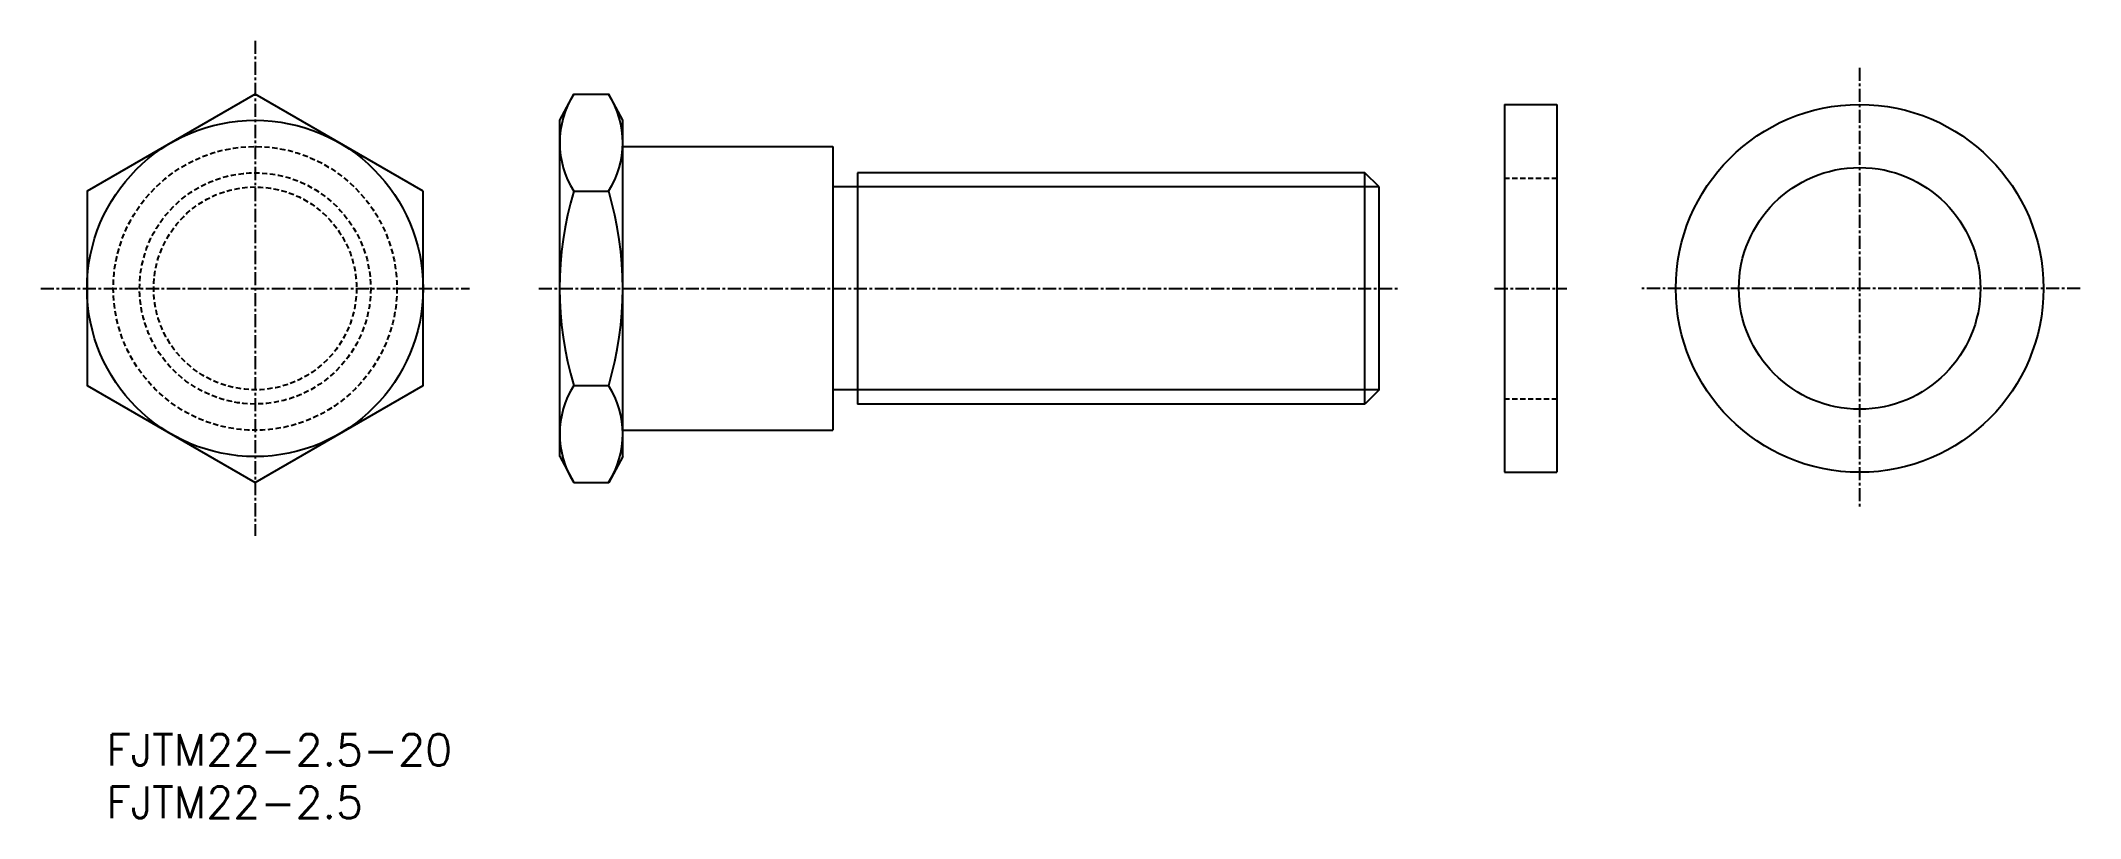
# Model space of a CAD drawing. Extents: x 60 to 254, y 64 to 138.
import ezdxf
from ezdxf.enums import TextEntityAlignment as Align

# ---------------------------------------------------------------- set-up
doc = ezdxf.new("R2010")
doc.units = 0
doc.linetypes.add('CENTER', pattern=[2, 1.25, -0.25, 0.25, -0.25])
doc.linetypes.add('DASHED', pattern=[0.75, 0.5, -0.25])
doc.layers.get('0').update_dxf_attribs({"linetype": 'CONTINUOUS'})
doc.layers.add('CENTER', color=1, linetype='CENTER')
doc.styles.get("Standard").update_dxf_attribs({"font": 'txt.shx', "bigfont": 'extfont.shx'})

msp = doc.modelspace()

# ---------------------------------------------------------------- linework, layer by layer
at = {"color": 7, "linetype": 'CONTINUOUS'}
for p, q in [((109.6, 130.22), (110.94, 132.7)), ((110.94, 132.7), (114.26, 132.7)), ((115.6, 130.22), (114.26, 132.7)), ((109.6, 98.22), (109.6, 130.22)), ((115.6, 98.22), (115.6, 130.22)), ((115.6, 98.22), (115.6, 130.22)), ((115.6, 127.72), (135.6, 127.72)), ((135.6, 127.72), (135.6, 100.72)), ((186.24, 125.22), (137.94, 125.22)), ((137.94, 125.22), (137.94, 103.22)), ((186.24, 103.22), (186.24, 125.22)), ((187.6, 123.87), (186.24, 125.22)), ((110.94, 123.46), (114.26, 123.46)), ((187.6, 104.58), (187.6, 123.87)), ((110.94, 104.99), (114.26, 104.99)), ((186.24, 103.22), (137.94, 103.22)), ((187.6, 104.58), (186.24, 103.22)), ((115.6, 100.72), (135.6, 100.72)), ((109.6, 98.22), (110.94, 95.75)), ((115.6, 98.22), (114.26, 95.75)), ((110.94, 95.75), (114.26, 95.75))]:
    msp.add_line(p, q, dxfattribs=at)
for p, q in [((199.53, 131.72), (204.53, 131.72)), ((199.53, 131.72), (199.53, 96.72)), ((204.53, 131.72), (204.53, 96.72)), ((199.53, 96.72), (204.53, 96.72))]:
    msp.add_line(p, q)
at = {"color": 3, "linetype": 'DASHED'}
for p, q in [((199.53, 124.72), (204.53, 124.72)), ((199.53, 103.72), (204.53, 103.72))]:
    msp.add_line(p, q, dxfattribs=at)
at = {"color": 3, "linetype": 'CONTINUOUS'}
for p, q in [((187.6, 123.87), (135.6, 123.87)), ((187.6, 104.58), (135.6, 104.58))]:
    msp.add_line(p, q, dxfattribs=at)
at = {"color": 7, "linetype": 'CONTINUOUS'}
msp.add_lwpolyline([(96.6, 123.46), (80.6, 132.7), (64.6, 123.46), (64.6, 104.99), (80.6, 95.75), (96.6, 104.99)], close=True, dxfattribs=at)
for centre, radius in [((80.6, 114.22), 16), ((233.35, 114.22), 17.5), ((233.35, 114.22), 11.5)]:
    msp.add_circle(centre, radius, dxfattribs=at)
at = {"color": 3, "linetype": 'DASHED'}
for radius in [13.5, 11, 9.65]:
    msp.add_circle((80.6, 114.22), radius, dxfattribs=at)
at = {"color": 7, "linetype": 'CONTINUOUS'}
for centre, radius, start, end in [((118.23, 128.08), 8.63, 147.649, 212.351), ((106.96, 128.08), 8.63, 327.649, 32.351), ((142.11, 114.22), 32.52, 163.4957, 196.5043), ((83.08, 114.22), 32.52, 343.4957, 16.5043), ((118.23, 100.37), 8.63, 147.649, 212.351), ((106.96, 100.37), 8.63, 327.649, 32.351)]:
    msp.add_arc(centre, radius, start, end, dxfattribs=at)
at = {"layer": 'CENTER', "color": 1, "linetype": 'CENTER'}
for p, q in [((80.6, 137.78), (80.6, 90.67)), ((233.35, 135.22), (233.35, 93.22)), ((60.2, 114.22), (101, 114.22)), ((107.6, 114.22), (189.6, 114.22)), ((198.6, 114.22), (205.46, 114.22)), ((254.35, 114.22), (212.35, 114.22))]:
    msp.add_line(p, q, dxfattribs=at)

# ---------------------------------------------------------------- texts
at = {"color": 7, "linetype": 'CONTINUOUS'}
for s, p in [('FJTM22-2.5-20', (66.44, 70.31)), ('FJTM22-2.5', (66.44, 65.31))]:
    msp.add_text(s, height=3, dxfattribs=at).set_placement(p, align=Align.MIDDLE_LEFT)

doc.saveas('drawing.dxf')
